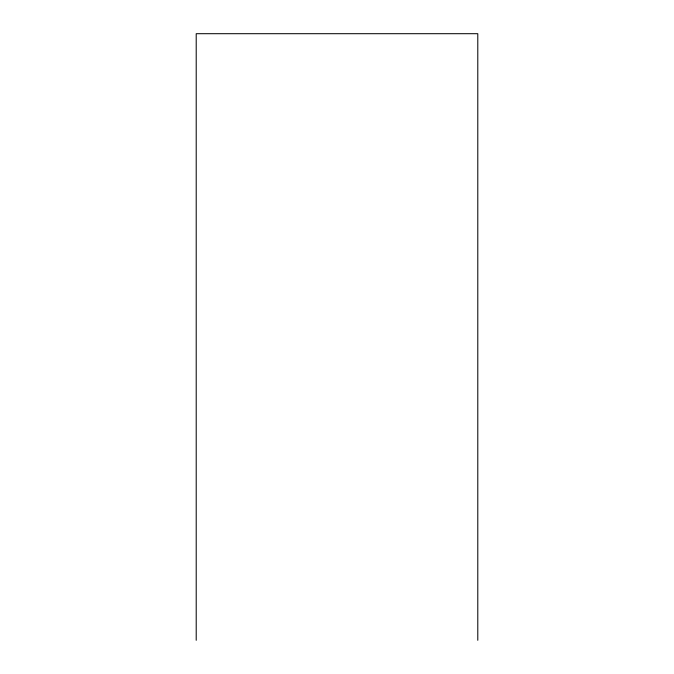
<?xml version="1.0" encoding="UTF-8"?>
<svg xmlns="http://www.w3.org/2000/svg" width="674" height="674" viewBox="0 0 674 674"><rect width="100%" height="100%" fill="white"/><g stroke="black" fill="none" stroke-linecap="round" stroke-linejoin="round"><path stroke-width="1.01" d="M477.79 640.3L477.79 33.7L196.21 33.7L196.21 640.3"/></g></svg>
